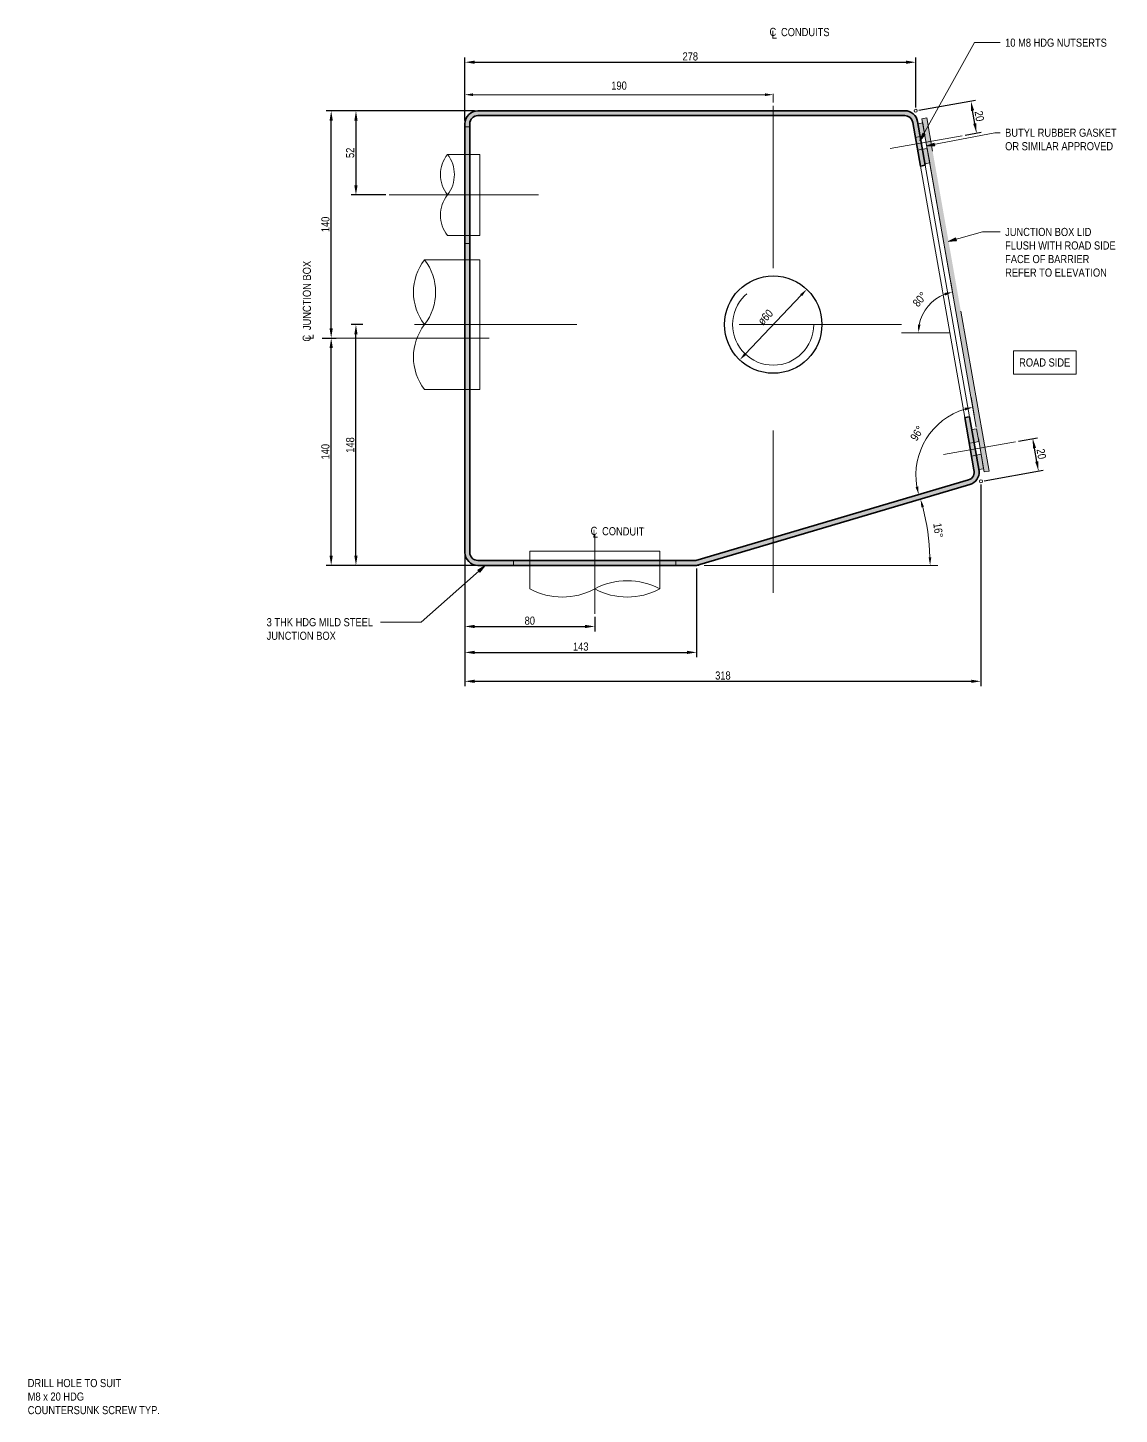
# Model space of a CAD drawing. Header units: metres. Extents: x 0.23 to 3.15, y 1.21 to 2.67.
# Drawn here: x 1.725 to 2.398, y 1.511 to 2.365 of the extents above; entities that cross this region are included whole.
import ezdxf

# ---------------------------------------------------------------- set-up
doc = ezdxf.new("R2010")
doc.units = ezdxf.units.M
doc.linetypes.add('JacobsCenter', pattern=[0.015, 0.009, -0.0015, 0.003, -0.0015])
doc.linetypes.add('JacobsDash', pattern=[0.0045, 0.003, -0.0015])
doc.layers.get('Defpoints').update_dxf_attribs({"color": 41})
for name, color, linetype, lineweight in [('A-ANNO-DIMS', 7, 'Continuous', 9), ('A-ANNO-NOTE', 7, 'Continuous', 9), ('A-DETL', 7, 'Continuous', 13), ('A-DETL-GENF', 7, 'Continuous', 9), ('G-ANNO-TEXT', 7, 'Continuous', 9)]:
    doc.layers.add(name, color=color, linetype=linetype, lineweight=lineweight)
doc.styles.add('Arial Narrow_1', font='ARIALN.TTF', dxfattribs={"height": 0.005})
doc.styles.add('Arial Narrow_2', font='ARIALN.TTF', dxfattribs={"height": 0.0025})
doc.dimstyles.new('____ddd____', dxfattribs={"dimscale": 0.3048, "dimtxt": 0.005117, "dimasz": 0.019685, "dimexe": 0.009843, "dimexo": 0.006562, "dimgap": 0.003281, "dimtad": 1, "dimdec": 0, "dimlfac": 1000, "dimzin": 0, "dimdsep": 46, "dimtxsty": 'Arial Narrow_1', "dimsah": 1, "dimcen": 0.09, "dimaunit": 1, "dimadec": 4, "dimazin": 0, "dimtfac": 1, "dimtdec": 4, "dimtix": 1, "dimtmove": 0, "dimatfit": 3, "dimfxl": 1, "dimtvp": 1, "dimtolj": 1, "dimtzin": 0, "dimarcsym": 2})
doc.dimstyles.new('Dimension_Angle_T___º__', dxfattribs={"dimscale": 0.3048, "dimtxt": 0.005117, "dimasz": 0.016404, "dimexe": 0.015748, "dimexo": 0.010499, "dimgap": 0.013123, "dimtad": 1, "dimdec": 3, "dimlfac": 1000, "dimrnd": 0.001, "dimzin": 0, "dimdsep": 46, "dimtxsty": 'Arial Narrow_1', "dimsah": 1, "dimcen": 0.09, "dimadec": 0, "dimazin": 0, "dimtfac": 1, "dimtdec": 4, "dimtix": 1, "dimtmove": 0, "dimatfit": 3, "dimfxl": 1, "dimtvp": 1, "dimtolj": 1, "dimtzin": 0, "dimlwd": 18, "dimlwe": 18, "dimarcsym": 2})
doc.dimstyles.new('Dimension_Angle_T___º___1', dxfattribs={"dimscale": 0.3048, "dimtxt": 0.005117, "dimasz": 0.016404, "dimexe": 0.015748, "dimexo": 0.010499, "dimgap": 0.013123, "dimtad": 1, "dimdec": 3, "dimlfac": 1000, "dimrnd": 0.001, "dimzin": 0, "dimdsep": 46, "dimtxsty": 'Arial Narrow_1', "dimsah": 1, "dimcen": 0.09, "dimadec": 0, "dimazin": 0, "dimtfac": 1, "dimtdec": 4, "dimtix": 1, "dimtmove": 0, "dimatfit": 3, "dimfxl": 1, "dimtvp": 1, "dimtolj": 1, "dimtzin": 0, "dimlwd": 18, "dimlwe": 18, "dimarcsym": 2})
doc.dimstyles.new('Dimension_Angle_T___º___2', dxfattribs={"dimscale": 0.3048, "dimtxt": 0.005117, "dimasz": 0.016404, "dimexe": 0.015748, "dimexo": 0.010499, "dimgap": 0.013123, "dimtad": 1, "dimdec": 3, "dimlfac": 1000, "dimrnd": 0.001, "dimzin": 0, "dimdsep": 46, "dimtxsty": 'Arial Narrow_1', "dimsah": 1, "dimcen": 0.09, "dimadec": 0, "dimazin": 0, "dimtfac": 1, "dimtdec": 4, "dimtix": 1, "dimtmove": 0, "dimatfit": 3, "dimfxl": 1, "dimtvp": 1, "dimtolj": 1, "dimtzin": 0, "dimlwd": 18, "dimlwe": 18, "dimarcsym": 2})
doc.dimstyles.new('Dimension_Diameter_T__mm_', dxfattribs={"dimscale": 0.3048, "dimtxt": 0.005117, "dimasz": 0.016404, "dimexe": 0.015748, "dimexo": 0, "dimgap": 0.013123, "dimtad": 1, "dimjust": 3, "dimdec": 0, "dimlfac": 1000, "dimzin": 0, "dimdsep": 46, "dimtxsty": 'Arial Narrow_1', "dimsah": 1, "dimcen": 0.09, "dimaunit": 1, "dimadec": 4, "dimazin": 0, "dimtfac": 1, "dimtdec": 4, "dimtix": 1, "dimtmove": 0, "dimatfit": 2, "dimfxl": 1, "dimtvp": 1, "dimtolj": 1, "dimtzin": 0, "dimlwd": 18, "dimlwe": 18, "dimarcsym": 2})
doc.dimstyles.new('Dimension_Standard_O__mm_', dxfattribs={"dimscale": 0.3048, "dimtxt": 0.005117, "dimasz": 0.016404, "dimexe": 0.015748, "dimexo": 0.009843, "dimgap": 0.009843, "dimtad": 1, "dimdec": 0, "dimlfac": 1000, "dimzin": 0, "dimdsep": 46, "dimtxsty": 'Arial Narrow_1', "dimsah": 1, "dimcen": 0.09, "dimaunit": 1, "dimadec": 4, "dimazin": 0, "dimtfac": 1, "dimtdec": 4, "dimtix": 1, "dimtmove": 0, "dimatfit": 3, "dimfxl": 1, "dimtvp": 1, "dimtfill": 1, "dimtolj": 1, "dimtzin": 0, "dimlwd": 18, "dimlwe": 18, "dimarcsym": 2})

# ---------------------------------------------------------------- blocks, each defined once
blk = doc.blocks.new('DIMBLOCK17-DRG-2873258 - SECTION 1')
at = {"layer": 'A-ANNO-DIMS', "color": 0, "lineweight": -2, "transparency": 16777216}
for p, q in [((1.90637, 2.17368), (1.915, 2.17368)), ((1.912, 2.0397), (1.912, 2.16768)), ((1.99679, 2.0337), (1.909, 2.0337))]:
    blk.add_line(p, q, dxfattribs=at)
at = {"layer": 'A-ANNO-DIMS', "color": 0, "transparency": 16777216}
for points in [[(1.911, 2.16768), (1.913, 2.16768), (1.912, 2.17368)], [(1.911, 2.0397), (1.913, 2.0397), (1.912, 2.0337)]]:
    blk.add_solid(points, dxfattribs=at)
at = {"layer": 'Defpoints', "color": 0, "transparency": 16777216}
for p in [(1.90437, 2.17368), (1.912, 2.17368), (1.99879, 2.0337)]:
    blk.add_point(p, dxfattribs=at)
at = {"layer": 'A-ANNO-DIMS', "color": 0, "transparency": 16777216, "insert": (1.90845, 2.10369), "char_height": 0.005, "width": 0.0114039, "attachment_point": 5, "rotation": 90, "style": 'Arial Narrow_1'}
blk.add_mtext('\\A1;140', dxfattribs=at)
blk = doc.blocks.new('DIMBLOCK18-DRG-2873258 - SECTION 1')
at = {"layer": 'A-ANNO-DIMS', "color": 0, "lineweight": -2, "transparency": 16777216}
for p, q in [((2.00037, 2.31368), (1.909, 2.31368)), ((1.912, 2.17968), (1.912, 2.30768)), ((1.90637, 2.17368), (1.915, 2.17368))]:
    blk.add_line(p, q, dxfattribs=at)
at = {"layer": 'A-ANNO-DIMS', "color": 0, "transparency": 16777216}
for points in [[(1.911, 2.30768), (1.913, 2.30768), (1.912, 2.31368)], [(1.911, 2.17968), (1.913, 2.17968), (1.912, 2.17368)]]:
    blk.add_solid(points, dxfattribs=at)
at = {"layer": 'Defpoints', "color": 0, "transparency": 16777216}
for p in [(1.912, 2.31368), (2.00237, 2.31368), (1.90437, 2.17368)]:
    blk.add_point(p, dxfattribs=at)
at = {"layer": 'A-ANNO-DIMS', "color": 0, "transparency": 16777216, "insert": (1.90845, 2.24368), "char_height": 0.005, "width": 0.0114039, "attachment_point": 5, "rotation": 90, "style": 'Arial Narrow_1'}
blk.add_mtext('\\A1;140', dxfattribs=at)
blk = doc.blocks.new('DIMBLOCK19-DRG-2873258 - SECTION 1')
at = {"layer": 'A-ANNO-DIMS', "color": 0, "lineweight": -2, "transparency": 16777216}
for p, q in [((1.99438, 2.03969), (1.99438, 1.97709)), ((2.13718, 2.0317), (2.13718, 1.97709)), ((2.00038, 1.98009), (2.13118, 1.98009))]:
    blk.add_line(p, q, dxfattribs=at)
at = {"layer": 'A-ANNO-DIMS', "color": 0, "transparency": 16777216}
for points in [[(2.00038, 1.98109), (2.00038, 1.97909), (1.99438, 1.98009)], [(2.13118, 1.98109), (2.13118, 1.97909), (2.13718, 1.98009)]]:
    blk.add_solid(points, dxfattribs=at)
at = {"layer": 'Defpoints', "color": 0, "transparency": 16777216}
for p in [(1.99438, 2.04169), (2.13718, 2.0337), (2.13718, 1.98009)]:
    blk.add_point(p, dxfattribs=at)
at = {"layer": 'A-ANNO-DIMS', "color": 0, "transparency": 16777216, "insert": (2.06578, 1.98365), "char_height": 0.005, "width": 0.0114039, "attachment_point": 5, "style": 'Arial Narrow_1'}
blk.add_mtext('\\A1;143', dxfattribs=at)
blk = doc.blocks.new('CS_Annot_Centreline Symbol4 - CS_Annot_Centreline Symbol-6057300-DRG-2873258 - SECTION 1')
at = {"layer": 'A-ANNO-NOTE', "char_height": 0.0025, "attachment_point": 1, "style": 'Arial Narrow_2'}
for s, insert, width in [('C  ', (-0.00109, 0.00476), 0.0044093), ('L', (-0.00041, 0.00392), 0.0019241)]:
    blk.add_mtext(s, dxfattribs=dict(at, insert=insert, width=width))
blk = doc.blocks.new('DIMBLOCK20-DRG-2873258 - SECTION 1')
at = {"layer": 'A-ANNO-DIMS', "color": 0, "lineweight": -2, "transparency": 16777216}
for p, q in [((1.93143, 2.18198), (1.92427, 2.18198)), ((1.92727, 2.0397), (1.92727, 2.17598)), ((2.00037, 2.0337), (1.92427, 2.0337))]:
    blk.add_line(p, q, dxfattribs=at)
at = {"layer": 'A-ANNO-DIMS', "color": 0, "transparency": 16777216}
for points in [[(1.92627, 2.17598), (1.92827, 2.17598), (1.92727, 2.18198)], [(1.92627, 2.0397), (1.92827, 2.0397), (1.92727, 2.0337)]]:
    blk.add_solid(points, dxfattribs=at)
at = {"layer": 'Defpoints', "color": 0, "transparency": 16777216}
for p in [(1.92727, 2.18198), (1.93343, 2.18198), (2.00237, 2.0337)]:
    blk.add_point(p, dxfattribs=at)
at = {"layer": 'A-ANNO-DIMS', "color": 0, "transparency": 16777216, "insert": (1.92372, 2.10784), "char_height": 0.005, "width": 0.0114039, "attachment_point": 5, "rotation": 90, "style": 'Arial Narrow_1'}
blk.add_mtext('\\A1;148', dxfattribs=at)
blk = doc.blocks.new('DIMBLOCK21-DRG-2873258 - SECTION 1')
at = {"layer": 'A-ANNO-DIMS', "color": 0, "lineweight": -2, "transparency": 16777216}
for p, q in [((2.00037, 2.31368), (1.92427, 2.31368)), ((1.92727, 2.30768), (1.92727, 2.26785)), ((1.94566, 2.26185), (1.92427, 2.26185))]:
    blk.add_line(p, q, dxfattribs=at)
at = {"layer": 'A-ANNO-DIMS', "color": 0, "transparency": 16777216}
for points in [[(1.92627, 2.30768), (1.92827, 2.30768), (1.92727, 2.31368)], [(1.92627, 2.26785), (1.92827, 2.26785), (1.92727, 2.26185)]]:
    blk.add_solid(points, dxfattribs=at)
at = {"layer": 'Defpoints', "color": 0, "transparency": 16777216}
for p in [(2.00237, 2.31368), (1.92727, 2.26185), (1.94766, 2.26185)]:
    blk.add_point(p, dxfattribs=at)
at = {"layer": 'A-ANNO-DIMS', "color": 0, "transparency": 16777216, "insert": (1.92372, 2.28776), "char_height": 0.005, "width": 0.0076026, "attachment_point": 5, "rotation": 90, "style": 'Arial Narrow_1'}
blk.add_mtext('\\A1;52', dxfattribs=at)
blk = doc.blocks.new('DIMBLOCK22-DRG-2873258 - SECTION 1')
at = {"layer": 'A-ANNO-DIMS', "color": 0, "lineweight": 18, "transparency": 16777216}
for p, q in [((2.28128, 2.07628), (2.27054, 2.07311)), ((2.14172, 2.0337), (2.28584, 2.0337))]:
    blk.add_line(p, q, dxfattribs=at)
blk.add_arc((2.13718, 2.0337), 0.14386, 1.99148, 14.46988, dxfattribs=at)
at = {"layer": 'A-ANNO-DIMS', "color": 0, "transparency": 16777216}
for points in [[(2.27567, 2.06943), (2.27728, 2.06987), (2.27514, 2.07447)], [(2.28178, 2.03872), (2.28012, 2.03869), (2.28104, 2.0337)]]:
    blk.add_solid(points, dxfattribs=at)
at = {"layer": 'Defpoints', "color": 0, "transparency": 16777216}
for p in [(2.28435, 2.07719), (2.28038, 2.04746), (2.13718, 2.0337), (2.13852, 2.0337)]:
    blk.add_point(p, dxfattribs=at)
at = {"layer": 'A-ANNO-DIMS', "color": 0, "lineweight": 18, "transparency": 16777216, "insert": (2.28604, 2.05524), "char_height": 0.005, "width": 0.0109166, "attachment_point": 5, "rotation": 278.23068, "style": 'Arial Narrow_1'}
blk.add_mtext('\\A1;16°', dxfattribs=at)
blk = doc.blocks.new('DIMBLOCK23-DRG-2873258 - SECTION 1')
at = {"layer": 'A-ANNO-DIMS', "color": 0, "lineweight": 18, "transparency": 16777216}
for p, q in [((2.30624, 2.13739), (2.30819, 2.12636)), ((2.26787, 2.07543), (2.27861, 2.0786))]:
    blk.add_line(p, q, dxfattribs=at)
blk.add_arc((2.31473, 2.08927), 0.04246, 106.75143, 189.70408, dxfattribs=at)
at = {"layer": 'A-ANNO-DIMS', "color": 0, "transparency": 16777216}
for points in [[(2.3023, 2.13074), (2.30268, 2.12912), (2.30736, 2.13108)], [(2.27369, 2.0823), (2.27207, 2.08193), (2.27401, 2.07724)]]:
    blk.add_solid(points, dxfattribs=at)
at = {"layer": 'Defpoints', "color": 0, "transparency": 16777216}
for p in [(2.30569, 2.14054), (2.28624, 2.12075), (2.31473, 2.08927), (2.2648, 2.07452)]:
    blk.add_point(p, dxfattribs=at)
at = {"layer": 'A-ANNO-DIMS', "color": 0, "lineweight": 18, "transparency": 16777216, "insert": (2.27306, 2.11508), "char_height": 0.005, "width": 0.0109166, "attachment_point": 5, "rotation": 58.22775, "style": 'Arial Narrow_1'}
blk.add_mtext('\\A1;96°', dxfattribs=at)
blk = doc.blocks.new('DIMBLOCK24-DRG-2873258 - SECTION 1')
at = {"layer": 'A-ANNO-DIMS', "color": 0, "lineweight": 18, "transparency": 16777216}
for p, q in [((2.29373, 2.20834), (2.29568, 2.19731)), ((2.26742, 2.17698), (2.27862, 2.17698))]:
    blk.add_line(p, q, dxfattribs=at)
blk.add_arc((2.29926, 2.17698), 0.02544, 111.27774, 168.72226, dxfattribs=at)
at = {"layer": 'A-ANNO-DIMS', "color": 0, "transparency": 16777216}
for points in [[(2.2898, 2.20149), (2.29025, 2.19989), (2.29484, 2.20204)], [(2.27514, 2.18188), (2.27348, 2.18204), (2.27382, 2.17698)]]:
    blk.add_solid(points, dxfattribs=at)
at = {"layer": 'Defpoints', "color": 0, "transparency": 16777216}
for p in [(2.29318, 2.21149), (2.28407, 2.19739), (2.26422, 2.17698), (2.29926, 2.17698)]:
    blk.add_point(p, dxfattribs=at)
at = {"layer": 'A-ANNO-DIMS', "color": 0, "lineweight": 18, "transparency": 16777216, "insert": (2.27475, 2.19755), "char_height": 0.005, "width": 0.0109166, "attachment_point": 5, "rotation": 50, "style": 'Arial Narrow_1'}
blk.add_mtext('\\A1;80°', dxfattribs=at)
blk = doc.blocks.new('DIMBLOCK25-DRG-2873258 - SECTION 1')
at = {"layer": 'A-ANNO-DIMS', "color": 0, "lineweight": -2, "transparency": 16777216}
for p, q in [((1.99438, 2.03969), (1.99438, 1.99306)), ((2.07441, 2.0019), (2.07441, 1.99306)), ((2.00038, 1.99606), (2.06841, 1.99606))]:
    blk.add_line(p, q, dxfattribs=at)
at = {"layer": 'A-ANNO-DIMS', "color": 0, "transparency": 16777216}
for points in [[(2.00038, 1.99706), (2.00038, 1.99506), (1.99438, 1.99606)], [(2.06841, 1.99706), (2.06841, 1.99506), (2.07441, 1.99606)]]:
    blk.add_solid(points, dxfattribs=at)
at = {"layer": 'Defpoints', "color": 0, "transparency": 16777216}
for p in [(1.99438, 2.04169), (2.07441, 2.0039), (2.07441, 1.99606)]:
    blk.add_point(p, dxfattribs=at)
at = {"layer": 'A-ANNO-DIMS', "color": 0, "transparency": 16777216, "insert": (2.03439, 1.99961), "char_height": 0.005, "width": 0.0076026, "attachment_point": 5, "style": 'Arial Narrow_1'}
blk.add_mtext('\\A1;80', dxfattribs=at)
blk = doc.blocks.new('DIMBLOCK26-DRG-2873258 - SECTION 1')
at = {"layer": 'A-ANNO-DIMS', "color": 0, "lineweight": -2, "transparency": 16777216}
for p, q in [((2.31237, 2.08349), (2.31237, 1.95929)), ((1.99438, 2.03969), (1.99438, 1.95929)), ((2.00038, 1.96229), (2.30637, 1.96229))]:
    blk.add_line(p, q, dxfattribs=at)
at = {"layer": 'A-ANNO-DIMS', "color": 0, "transparency": 16777216}
for points in [[(2.00038, 1.96329), (2.00038, 1.96129), (1.99438, 1.96229)], [(2.30637, 1.96329), (2.30637, 1.96129), (2.31237, 1.96229)]]:
    blk.add_solid(points, dxfattribs=at)
at = {"layer": 'Defpoints', "color": 0, "transparency": 16777216}
for p in [(2.31237, 2.08549), (1.99438, 2.04169), (2.31237, 1.96229)]:
    blk.add_point(p, dxfattribs=at)
at = {"layer": 'A-ANNO-DIMS', "color": 0, "transparency": 16777216, "insert": (2.15337, 1.96584), "char_height": 0.005, "width": 0.0114039, "attachment_point": 5, "style": 'Arial Narrow_1'}
blk.add_mtext('\\A1;318', dxfattribs=at)
blk = doc.blocks.new('DIMBLOCK27-DRG-2873258 - SECTION 1')
at = {"layer": 'A-ANNO-DIMS', "color": 0, "lineweight": -2, "transparency": 16777216}
for p, q in [((2.33555, 2.11023), (2.34726, 2.11229)), ((2.3468, 2.09765), (2.34535, 2.10586)), ((2.31434, 2.08584), (2.35079, 2.09226))]:
    blk.add_line(p, q, dxfattribs=at)
at = {"layer": 'A-ANNO-DIMS', "color": 0, "transparency": 16777216}
for points in [[(2.34633, 2.10604), (2.34436, 2.10569), (2.34431, 2.11177)], [(2.34778, 2.09783), (2.34581, 2.09748), (2.34784, 2.09174)]]:
    blk.add_solid(points, dxfattribs=at)
at = {"layer": 'Defpoints', "color": 0, "transparency": 16777216}
for p in [(2.33358, 2.10988), (2.34431, 2.11177), (2.31237, 2.08549)]:
    blk.add_point(p, dxfattribs=at)
at = {"layer": 'A-ANNO-DIMS', "color": 0, "transparency": 16777216, "insert": (2.34957, 2.10237), "char_height": 0.005, "width": 0.0076026, "attachment_point": 5, "rotation": 280, "style": 'Arial Narrow_1'}
blk.add_mtext('\\A1;20', dxfattribs=at)
blk = doc.blocks.new('DIMBLOCK28-DRG-2873258 - SECTION 1')
at = {"layer": 'A-ANNO-DIMS', "color": 0, "lineweight": -2, "transparency": 16777216}
for p, q in [((1.99438, 2.30768), (1.99438, 2.34659)), ((2.00038, 2.34359), (2.26616, 2.34359)), ((2.27216, 2.31568), (2.27216, 2.34659))]:
    blk.add_line(p, q, dxfattribs=at)
at = {"layer": 'A-ANNO-DIMS', "color": 0, "transparency": 16777216}
for points in [[(2.00038, 2.34459), (2.00038, 2.34259), (1.99438, 2.34359)], [(2.26616, 2.34459), (2.26616, 2.34259), (2.27216, 2.34359)]]:
    blk.add_solid(points, dxfattribs=at)
at = {"layer": 'Defpoints', "color": 0, "transparency": 16777216}
for p in [(2.27216, 2.34359), (2.27216, 2.31368), (1.99438, 2.30568)]:
    blk.add_point(p, dxfattribs=at)
at = {"layer": 'A-ANNO-DIMS', "color": 0, "transparency": 16777216, "insert": (2.13327, 2.34715), "char_height": 0.005, "width": 0.0114039, "attachment_point": 5, "style": 'Arial Narrow_1'}
blk.add_mtext('\\A1;278', dxfattribs=at)
blk = doc.blocks.new('DIMBLOCK29-DRG-2873258 - SECTION 1')
at = {"layer": 'A-ANNO-DIMS', "color": 0, "lineweight": -2, "transparency": 16777216}
for p, q in [((2.27413, 2.31403), (2.30911, 2.3202)), ((2.3086, 2.30581), (2.3072, 2.31377)), ((2.30268, 2.29867), (2.3126, 2.30042))]:
    blk.add_line(p, q, dxfattribs=at)
at = {"layer": 'A-ANNO-DIMS', "color": 0, "transparency": 16777216}
for points in [[(2.30818, 2.31394), (2.30621, 2.31359), (2.30616, 2.31967)], [(2.30959, 2.30598), (2.30762, 2.30563), (2.30964, 2.2999)]]:
    blk.add_solid(points, dxfattribs=at)
at = {"layer": 'Defpoints', "color": 0, "transparency": 16777216}
for p in [(2.30616, 2.31967), (2.27216, 2.31368), (2.30071, 2.29832)]:
    blk.add_point(p, dxfattribs=at)
at = {"layer": 'A-ANNO-DIMS', "color": 0, "transparency": 16777216, "insert": (2.3114, 2.3104), "char_height": 0.005, "width": 0.0076026, "attachment_point": 5, "rotation": 280, "style": 'Arial Narrow_1'}
blk.add_mtext('\\A1;20', dxfattribs=at)
blk = doc.blocks.new('DIMBLOCK30-DRG-2873258 - SECTION 1')
at = {"layer": 'A-ANNO-DIMS', "color": 0, "lineweight": 18, "transparency": 16777216}
blk.add_line((2.16715, 2.16386), (2.2016, 2.2001), dxfattribs=at)
at = {"layer": 'A-ANNO-DIMS', "color": 0, "transparency": 16777216}
for points in [[(2.201, 2.20068), (2.2022, 2.19953), (2.20504, 2.20373)], [(2.16655, 2.16444), (2.16776, 2.16329), (2.16371, 2.16024)]]:
    blk.add_solid(points, dxfattribs=at)
at = {"layer": 'Defpoints', "color": 0, "transparency": 16777216}
for p in [(2.20504, 2.20373), (2.16371, 2.16024)]:
    blk.add_point(p, dxfattribs=at)
at = {"layer": 'A-ANNO-DIMS', "color": 0, "lineweight": 18, "transparency": 16777216, "insert": (2.17956, 2.18656), "char_height": 0.005, "width": 0.0137432, "attachment_point": 5, "rotation": 46.4557, "style": 'Arial Narrow_1'}
blk.add_mtext('\\A1;ø60', dxfattribs=at)
blk = doc.blocks.new('DIMBLOCK31-DRG-2873258 - SECTION 1')
at = {"layer": 'A-ANNO-DIMS', "color": 0, "lineweight": 18, "transparency": 16777216}
for p, q in [((1.99438, 2.30868), (1.99438, 2.32839)), ((1.99938, 2.32359), (2.17938, 2.32359)), ((2.18438, 2.32413), (2.18438, 2.31879))]:
    blk.add_line(p, q, dxfattribs=at)
at = {"layer": 'A-ANNO-DIMS', "color": 0, "transparency": 16777216}
for points in [[(1.99938, 2.32443), (1.99938, 2.32276), (1.99438, 2.32359)], [(2.17938, 2.32443), (2.17938, 2.32276), (2.18438, 2.32359)]]:
    blk.add_solid(points, dxfattribs=at)
at = {"layer": 'Defpoints', "color": 0, "transparency": 16777216}
for p in [(2.18438, 2.32713), (2.18438, 2.32359), (1.99438, 2.30568)]:
    blk.add_point(p, dxfattribs=at)
at = {"layer": 'A-ANNO-DIMS', "color": 0, "lineweight": 18, "transparency": 16777216, "insert": (2.08938, 2.32915), "char_height": 0.005, "width": 0.0114039, "attachment_point": 5, "style": 'Arial Narrow_1', "bg_fill": 3, "box_fill_scale": 1.1, "bg_fill_color": 256, "bg_fill_true_color": 13158600, "bg_fill_transparency": 0}
blk.add_mtext('\\A1;190', dxfattribs=at)

msp = doc.modelspace()

# ---------------------------------------------------------------- hatches: boundary and pattern name
at = {"layer": 'A-DETL-GENF', "true_color": 0xffffff}
h = msp.add_hatch(color=7, dxfattribs=at)
h.paths.add_polyline_path([(2.1371766, 2.0337022), (2.3055377, 2.0834496), (2.3072045, 2.0841556), (2.3086699, 2.0852183), (2.3098589, 2.0865832), (2.3107105, 2.0881805), (2.3111833, 2.0899825), (2.3112471, 2.0917374), (2.3053395, 2.125241), (2.302385, 2.1247201), (2.3082694, 2.0912628), (2.3081276, 2.0899284), (2.3076924, 2.0887595), (2.306936, 2.0876961), (2.3059303, 2.0868646), (2.3047436, 2.0863216), (2.136751, 2.0367018), (2.0023656, 2.0367018), (2.0010743, 2.0368718), (1.9998709, 2.0373703), (1.9988375, 2.0381632), (1.9980446, 2.0391966), (1.9975461, 2.0404), (1.9973761, 2.0416916), (1.9973761, 2.3056822), (1.9975464, 2.3069756), (1.9980456, 2.3081809), (1.9988398, 2.3092159), (1.9998748, 2.31001), (2.0010801, 2.3105093), (2.0023735, 2.3106796), (2.2654461, 2.3106796), (2.2654461, 2.3136795), (2.0023735, 2.3136795), (2.0003037, 2.313407), (1.9983749, 2.3126081), (1.9967162, 2.3113341), (1.9954466, 2.3096783), (1.9946487, 2.3077521), (1.9943762, 2.3056822), (1.9943762, 2.0416914), (1.9946484, 2.0396238), (1.9954466, 2.0376969), (1.9967162, 2.0360422), (1.9983709, 2.0347726), (2.0002978, 2.0339745), (2.0023657, 2.0337022), (2.136751, 2.0337022)])
h.paths.add_polyline_path([(2.2751242, 2.2795867), (2.2780786, 2.2801077), (2.2733239, 2.3070694), (2.2727912, 2.3088487), (2.2718625, 2.3104571), (2.270588, 2.3118081), (2.2690362, 2.3128287), (2.2672909, 2.3134639), (2.2654461, 2.3136795), (2.2654461, 2.3106796), (2.2665991, 2.3105448), (2.2676898, 2.3101478), (2.2686596, 2.30951), (2.2694562, 2.3086657), (2.2700366, 2.3076604), (2.2703695, 2.3065484), (2.2735648, 2.2884292)])
at = {"layer": 'A-DETL-GENF', "true_color": 0x8080ff}
h = msp.add_hatch(color=171, dxfattribs=at)
h.paths.add_polyline_path([(2.277906, 2.2810863), (2.2808155, 2.2815993), (2.2792527, 2.2904625), (2.2763432, 2.2899495), (2.2778635, 2.2813272)])
h.paths.add_polyline_path([(2.274954, 2.297828), (2.2778635, 2.298341), (2.2764743, 2.3062195), (2.2735648, 2.3057065), (2.2748635, 2.298341)])
at = {"layer": 'A-DETL-GENF', "true_color": 0xffffff}
msp.add_hatch(color=7, dxfattribs=at).paths.add_polyline_path([(2.314377, 2.0912628), (2.3173314, 2.0917837), (2.2789814, 2.3092778), (2.2760269, 2.3087569), (2.3142933, 2.0917374)])
at = {"layer": 'A-DETL-GENF', "true_color": 0x8080ff}
h = msp.add_hatch(color=171, dxfattribs=at)
h.paths.add_polyline_path([(2.3110753, 2.0927115), (2.3139848, 2.0932245), (2.312422, 2.1020877), (2.3095125, 2.1015747), (2.3110328, 2.0929524)])
h.paths.add_polyline_path([(2.3081233, 2.1094532), (2.3110328, 2.1099662), (2.3096436, 2.1178447), (2.3067341, 2.1173317), (2.3080542, 2.1098447)])
at = {"layer": 'G-ANNO-TEXT'}
for points in [[(2.2747965, 2.2951827), (2.2779966, 2.2991244), (2.2764555, 2.2999812)], [(2.2788008, 2.2919994), (2.2838771, 2.2920882), (2.2835406, 2.2938191)], [(2.2922015, 2.2331381), (2.2972543, 2.2336347), (2.2967797, 2.2353329)], [(2.0067178, 2.033494), (2.0023892, 2.0308406), (2.0035578, 2.0295202)]]:
    msp.add_hatch(color=256, dxfattribs=at).paths.add_polyline_path(points)

# ---------------------------------------------------------------- linework, layer by layer
at = {"layer": 'A-DETL', "linetype": 'JacobsCenter'}
for p, q in [((2.1843762, 2.0167974), (2.1843762, 2.3592555)), ((2.2563976, 2.2905078), (2.300714, 2.298322)), ((2.039769, 2.2618502), (1.9476647, 2.2618502)), ((2.2634257, 2.1819826), (1.9334257, 2.1819826)), ((2.0093709, 2.1736809), (1.9043709, 2.1736809)), ((2.289261, 2.1020655), (2.3335773, 2.1098797)), ((2.0744059, 2.0039018), (2.0744059, 2.0522988)), ((2.1372666, 2.0337022), (2.1385189, 2.0337022))]:
    msp.add_line(p, q, dxfattribs=at)
at = {"layer": 'A-DETL', "lineweight": 35}
for p, q in [((2.2654461, 2.3136795), (2.0023735, 2.3136795)), ((2.0023735, 2.3106796), (2.2654461, 2.3106796)), ((2.2703695, 2.3065484), (2.2751242, 2.2795867)), ((2.2780786, 2.2801077), (2.2733239, 2.3070694)), ((1.9943762, 2.3056822), (1.9943762, 2.0416916)), ((1.9973761, 2.0416914), (1.9973761, 2.3056822)), ((2.2751242, 2.2795867), (2.2780786, 2.2801077)), ((2.3053395, 2.125241), (2.302385, 2.1247201)), ((2.302385, 2.1247201), (2.3080542, 2.0925684)), ((2.3112471, 2.0917374), (2.3053395, 2.125241)), ((2.3047436, 2.0863216), (2.136751, 2.0367018)), ((2.1371766, 2.0337022), (2.3055377, 2.0834496)), ((2.0023656, 2.0337022), (2.1371766, 2.0337022)), ((2.136751, 2.0367018), (2.0023657, 2.0367018))]:
    msp.add_line(p, q, dxfattribs=at)
at = {"layer": 'A-DETL', "lineweight": 9}
for p, q in [((2.2764743, 2.3062195), (2.2735648, 2.3057065)), ((2.2778635, 2.298341), (2.2764743, 2.3062195)), ((2.2735648, 2.3057065), (2.274954, 2.297828)), ((2.274954, 2.297828), (2.2778635, 2.298341)), ((2.2792527, 2.2904625), (2.2763432, 2.2899495)), ((2.2763432, 2.2899495), (2.277906, 2.2810863)), ((2.2808155, 2.2815993), (2.2792527, 2.2904625)), ((2.277906, 2.2810863), (2.2808155, 2.2815993)), ((2.2808666, 2.28131), (2.3095185, 2.1188167)), ((2.2751241, 2.2795868), (2.302385, 2.1247201)), ((2.2780786, 2.2801077), (2.3053395, 2.125241)), ((2.3096436, 2.1178447), (2.3067341, 2.1173317)), ((2.3067341, 2.1173317), (2.3081233, 2.1094532)), ((2.3081233, 2.1094532), (2.3110328, 2.1099662)), ((2.3110328, 2.1099662), (2.3096436, 2.1178447)), ((2.312422, 2.1020877), (2.3095125, 2.1015747)), ((2.3095125, 2.1015747), (2.3110753, 2.0927115)), ((2.3139848, 2.0932245), (2.312422, 2.1020877)), ((2.3110753, 2.0927115), (2.3139848, 2.0932245))]:
    msp.add_line(p, q, dxfattribs=at)
at = {"layer": 'A-DETL', "linetype": 'JacobsDash', "lineweight": 9}
for p, q in [((2.2789814, 2.3092778), (2.2760269, 2.3087569)), ((2.2760269, 2.3087569), (2.314377, 2.0912628)), ((2.3173314, 2.0917837), (2.2789814, 2.3092778)), ((2.314377, 2.0912628), (2.3173314, 2.0917837))]:
    msp.add_line(p, q, dxfattribs=at)
at = {"layer": 'A-DETL', "linetype": 'JacobsDash'}
for p, q in [((1.9973762, 2.3037974), (1.9943762, 2.3037974)), ((1.9973762, 2.2318502), (1.9943762, 2.2318502)), ((2.0244059, 2.0367018), (2.0244059, 2.0336555)), ((2.1244059, 2.0367018), (2.1244059, 2.0336555))]:
    msp.add_line(p, q, dxfattribs=at)
at = {"layer": 'A-DETL'}
for p, q in [((2.2718932, 2.2973018), (2.2748772, 2.297828)), ((2.2732824, 2.2894233), (2.2762368, 2.2899443)), ((2.3051689, 2.1089322), (2.3081233, 2.1094532)), ((2.306558, 2.1010538), (2.3095125, 2.1015747))]:
    msp.add_line(p, q, dxfattribs=at)
at = {"layer": 'A-DETL', "color": 143, "linetype": 'JacobsDash', "true_color": 0x78aac8}
for p, q in [((2.0036398, 2.2868502), (1.9836398, 2.2868502)), ((2.0036398, 2.2868502), (2.0036398, 2.2368502)), ((2.0036398, 2.2368502), (1.9836398, 2.2368502)), ((2.0036398, 2.2219826), (1.969513, 2.2219826)), ((2.0036398, 2.1419826), (2.0036398, 2.2219826)), ((2.0036398, 2.1419826), (1.969513, 2.1419826)), ((2.0344059, 2.019204), (2.0344059, 2.0424269)), ((2.0344059, 2.0424269), (2.1144059, 2.0424269)), ((2.1144059, 2.019204), (2.1144059, 2.0424269))]:
    msp.add_line(p, q, dxfattribs=at)
at = {"layer": 'A-DETL', "lineweight": 18}
msp.add_line((2.2931854, 2.1769826), (2.2634257, 2.1769826), dxfattribs=at)
at = {"layer": 'A-DETL', "lineweight": 9}
for centre in [(2.2721589, 2.3136795), (2.3123682, 2.0854886)]:
    msp.add_circle(centre, 0.0009488, dxfattribs=at)
at = {"layer": 'A-DETL', "lineweight": 25}
msp.add_circle((2.1843762, 2.1819826), 0.03, dxfattribs=at)
at = {"layer": 'A-DETL', "color": 143, "linetype": 'JacobsDash', "true_color": 0x78aac8}
msp.add_circle((2.1843762, 2.1819826), 0.025, dxfattribs=at)
at = {"layer": 'A-DETL', "lineweight": 35}
for centre, radius, start, end in [((2.0023735, 2.3056822), 0.0079973, 90, 180), ((2.0023735, 2.3056822), 0.0049974, 90, 180), ((2.2654461, 2.3056802), 0.0079993, 10.0011363, 90), ((2.2654461, 2.3056802), 0.0049994, 10.0011363, 90), ((2.3032744, 2.0911009), 0.005, 287.08766, 17.0675493), ((2.3032708, 2.0911217), 0.008, 286.4613574, 4.4139413), ((2.0023656, 2.0416916), 0.0079893, 180, 270), ((2.0023657, 2.0416914), 0.0049895, 180, 270)]:
    msp.add_arc(centre, radius, start, end, dxfattribs=at)
at = {"layer": 'A-DETL', "color": 143, "linetype": 'JacobsDash', "true_color": 0x78aac8}
for centre, radius, start, end in [((1.9996639, 2.2743502), 0.0203229, 142.0430538, 217.9569462), ((1.9676157, 2.2743502), 0.0203229, 322.0430538, 37.9569462), ((1.9996639, 2.2493502), 0.0203229, 142.0430538, 217.9569462), ((1.9954386, 2.2019826), 0.0327435, 142.3520573, 217.6479427), ((1.9435874, 2.2019826), 0.0327435, 322.3520573, 37.6479427), ((1.9954386, 2.1619826), 0.0327435, 142.3520573, 217.6479427), ((2.0944059, 1.9821315), 0.0421233, 61.6538584, 118.3461416), ((2.0544059, 2.0562765), 0.0421233, 241.6538584, 298.3461416), ((2.0944059, 2.0562765), 0.0421233, 241.6538584, 298.3461416)]:
    msp.add_arc(centre, radius, start, end, dxfattribs=at)
at = {"layer": 'G-ANNO-TEXT'}
for p, q in [((2.2747965, 2.2951827), (2.3084063, 2.355638)), ((2.3084063, 2.355638), (2.3242769, 2.355638)), ((2.2764555, 2.2999812), (2.2747965, 2.2951827)), ((2.2747965, 2.2951827), (2.2779966, 2.2991244)), ((2.2779966, 2.2991244), (2.2764555, 2.2999812)), ((2.2788008, 2.2919994), (2.3209477, 2.3001938)), ((2.3209477, 2.3001938), (2.3242769, 2.3001938)), ((2.2835406, 2.2938191), (2.2788008, 2.2919994)), ((2.2788008, 2.2919994), (2.2838771, 2.2920882)), ((2.2838771, 2.2920882), (2.2835406, 2.2938191)), ((2.2922015, 2.2331381), (2.3133356, 2.2390441)), ((2.3133356, 2.2390441), (2.3242769, 2.2390441)), ((2.2967797, 2.2353329), (2.2922015, 2.2331381)), ((2.2922015, 2.2331381), (2.2972543, 2.2336347)), ((2.2972543, 2.2336347), (2.2967797, 2.2353329)), ((2.0067178, 2.033494), (1.9673791, 1.99868)), ((2.0067178, 2.033494), (2.0023892, 2.0308406)), ((2.0035578, 2.0295202), (2.0067178, 2.033494)), ((2.0023892, 2.0308406), (2.0035578, 2.0295202)), ((1.9580956, 1.99868), (1.9424392, 1.99868)), ((1.9673791, 1.99868), (1.9580956, 1.99868))]:
    msp.add_line(p, q, dxfattribs=at)
at = {"layer": 'G-ANNO-TEXT', "lineweight": 18, "flags": 128}
msp.add_lwpolyline([(2.3323662, 2.1659039), (2.371106, 2.1659039), (2.371106, 2.1515639), (2.3323662, 2.1515639)], close=True, dxfattribs=at)

# ---------------------------------------------------------------- block references
at = {"layer": 'A-ANNO-NOTE', "xscale": 2, "yscale": 2, "zscale": 2}
msp.add_blockref('CS_Annot_Centreline Symbol4 - CS_Annot_Centreline Symbol-6057300-DRG-2873258 - SECTION 1', (2.1842752, 2.3552357), dxfattribs=at)
for p, rotation in [((1.9039528, 2.1737028), 90.0000000000002), ((2.073939, 2.0479396), 359.3712876384)]:
    msp.add_blockref('CS_Annot_Centreline Symbol4 - CS_Annot_Centreline Symbol-6057300-DRG-2873258 - SECTION 1', p, dxfattribs=dict(at, rotation=rotation))

# ---------------------------------------------------------------- texts
at = {"layer": 'G-ANNO-TEXT', "insert": (1.7250179, 1.5325912), "char_height": 0.005, "attachment_point": 1, "style": 'Arial Narrow_1', "bg_fill": 3, "box_fill_scale": 1, "bg_fill_color": 256, "bg_fill_true_color": 13158600, "bg_fill_transparency": 0}
msp.add_mtext('DRILL HOLE TO SUIT ', dxfattribs=at)

# ---------------------------------------------------------------- dimensions: what is measured, and where the dimension line sits
at = {"layer": 'A-ANNO-DIMS'}
for base, p1, p2, override, picture, middle in [((2.2721589, 2.3435935), (1.9943762, 2.3056822), (2.2721589, 2.3136795), {"dimpost": '<>', "dimfxl": 0.277898}, 'DIMBLOCK28-DRG-2873258 - SECTION 1', (2.1332676, 2.3471464)), ((2.1371766, 1.9800923), (1.9943762, 2.0416916), (2.1371766, 2.0337022), {"dimpost": '<>', "dimfxl": 0.143024}, 'DIMBLOCK19-DRG-2873258 - SECTION 1', (2.0657764, 1.9836451)), ((2.0744059, 1.9960552), (1.9943762, 2.0416916), (2.0744059, 2.0039018), {"dimpost": '<>', "dimfxl": 0.088503}, 'DIMBLOCK25-DRG-2873258 - SECTION 1', (2.034391, 1.999608))]:
    dim = msp.add_linear_dim(base=base, p1=p1, p2=p2, dimstyle='____ddd____', override=override, dxfattribs=at)
    dim.commit()
    dim.dimension.update_dxf_attribs({"geometry": picture, "text_midpoint": middle})
for base, p1, p2, angle, override, picture, middle in [((2.3061566, 2.3196742), (2.300714, 2.298322), (2.2721589, 2.3136795), 280, {"dimpost": '<>', "dimfxl": 0.032423}, 'DIMBLOCK29-DRG-2873258 - SECTION 1', (2.3113991, 2.3104023)), ((1.9120045, 2.3136795), (1.9043709, 2.1736809), (2.0023735, 2.3136795), 90, {"dimpost": '<>', "dimfxl": 0.170892}, 'DIMBLOCK18-DRG-2873258 - SECTION 1', (1.9084517, 2.2436802)), ((1.9272739, 2.2618502), (2.0023735, 2.3136795), (1.9476647, 2.2618502), 90, {"dimpost": '<>', "dimfxl": 0.075361}, 'DIMBLOCK21-DRG-2873258 - SECTION 1', (1.923721, 2.2877649)), ((1.9272739, 2.1819826), (2.0023656, 2.0337022), (1.9334257, 2.1819826), 90, {"dimpost": '<>', "dimfxl": 0.163523}, 'DIMBLOCK20-DRG-2873258 - SECTION 1', (1.923721, 2.1078424)), ((1.9120045, 2.1736809), (1.9987932, 2.0337022), (1.9043709, 2.1736809), 90, {"dimpost": '<>', "dimfxl": 0.168848}, 'DIMBLOCK17-DRG-2873258 - SECTION 1', (1.9084517, 2.1036916)), ((2.3443058, 2.1117714), (2.3123682, 2.0854886), (2.3335773, 2.1098797), 280, {"dimpost": '<>', "dimfxl": 0.032323}, 'DIMBLOCK27-DRG-2873258 - SECTION 1', (2.3495705, 2.1023741))]:
    dim = msp.add_linear_dim(base=base, p1=p1, p2=p2, angle=angle, dimstyle='____ddd____', override=override, dxfattribs=at)
    dim.commit()
    dim.dimension.update_dxf_attribs({"geometry": picture, "text_midpoint": middle})
at = {"layer": 'A-ANNO-DIMS', "lineweight": 18}
dim = msp.add_diameter_dim_2p(p1=(2.1637088, 2.1602373), p2=(2.2050437, 2.2037278), dimstyle='Dimension_Diameter_T__mm_', override={"dimpost": 'ø<>'}, dxfattribs=at)
dim.commit()
dim.dimension.update_dxf_attribs({"geometry": 'DIMBLOCK30-DRG-2873258 - SECTION 1', "text_midpoint": (2.1795597, 2.1865604)})
for base, center, p1, p2, dimstyle, override, picture, middle in [((2.2840687, 2.1973911), (2.2992623, 2.1769826), (2.2931771, 2.2114934), (2.2642191, 2.1769826), 'Dimension_Angle_T___º___2', {"dimpost": '<>', "dimfxl": 0.045051}, 'DIMBLOCK24-DRG-2873258 - SECTION 1', (2.2747519, 2.1975492)), ((2.2862355, 2.120747), (2.3147283, 2.0892708), (2.3056887, 2.1405368), (2.2648036, 2.0745246), 'Dimension_Angle_T___º___1', {"dimpost": '<>', "dimfxl": 0.077648}, 'DIMBLOCK23-DRG-2873258 - SECTION 1', (2.2730627, 2.1150766)), ((2.2803772, 2.0474584), (2.1371766, 2.0337022), (2.1385189, 2.0337022), (2.2843463, 2.0771879), 'Dimension_Angle_T___º__', {"dimpost": '<>', "dimfxl": 0.152173}, 'DIMBLOCK22-DRG-2873258 - SECTION 1', (2.28604, 2.0552351))]:
    dim = msp.add_angular_dim_3p(base=base, center=center, p1=p1, p2=p2, dimstyle=dimstyle, override=override, dxfattribs=at)
    dim.commit()
    dim.dimension.update_dxf_attribs({"geometry": picture, "text_midpoint": middle})

# ---------------------------------------------------------------- next in the draw order: texts
at = {"layer": 'A-ANNO-NOTE', "insert": (2.1891755, 2.3646485), "char_height": 0.005, "attachment_point": 1, "style": 'Arial Narrow_1', "bg_fill": 3, "box_fill_scale": 1, "bg_fill_color": 256, "bg_fill_true_color": 13158600, "bg_fill_transparency": 0}
msp.add_mtext('CONDUITS', dxfattribs=at)
at = {"layer": 'A-ANNO-NOTE', "char_height": 0.005, "attachment_point": 1, "style": 'Arial Narrow_1', "bg_fill": 3, "box_fill_scale": 1, "bg_fill_color": 256, "bg_fill_true_color": 13158600, "bg_fill_transparency": 0}
for s, insert, rotation in [('JUNCTION BOX', (1.89454, 2.1786032), 90), ('CONDUIT', (2.0789423, 2.0572981), 359.3712876)]:
    msp.add_mtext(s, dxfattribs=dict(at, insert=insert, rotation=rotation))
at = {"layer": 'G-ANNO-TEXT', "char_height": 0.005, "attachment_point": 1, "style": 'Arial Narrow_1', "bg_fill": 3, "box_fill_scale": 1, "bg_fill_color": 256, "bg_fill_true_color": 13158600, "bg_fill_transparency": 0}
for s, insert in [('10 M8 HDG NUTSERTS', (2.3272769, 2.358138)), ('BUTYL RUBBER GASKET ', (2.3272769, 2.3026938)), ('3 THK HDG MILD STEEL ', (1.872235, 2.00118)), ('M8 x 20 HDG ', (1.7250179, 1.5242568))]:
    msp.add_mtext(s, dxfattribs=dict(at, insert=insert))
at = {"layer": 'G-ANNO-TEXT', "insert": (2.3272769, 2.2415441), "char_height": 0.005, "attachment_point": 1, "style": 'Arial Narrow_1', "bg_fill": 3, "box_fill_scale": 1, "bg_fill_color": 256, "bg_fill_transparency": 0}
msp.add_mtext('JUNCTION BOX LID ', dxfattribs=at)
at = {"layer": 'G-ANNO-TEXT', "lineweight": 18, "insert": (2.3358954, 2.1611571), "char_height": 0.005, "attachment_point": 1, "style": 'Arial Narrow_1', "bg_fill": 3, "box_fill_scale": 1, "bg_fill_color": 256, "bg_fill_transparency": 0}
msp.add_mtext('ROAD SIDE', dxfattribs=at)

# ---------------------------------------------------------------- next in the draw order: dimensions: what is measured, and where the dimension line sits
at = {"layer": 'A-ANNO-DIMS', "lineweight": 18}
dim = msp.add_linear_dim(base=(2.1843762, 2.3235935), p1=(1.9943762, 2.3056822), p2=(2.1843762, 2.327129), dimstyle='Dimension_Standard_O__mm_', override={"dimpost": '<>', "dimfxl": 0.191207}, dxfattribs=at)
dim.commit()
dim.dimension.update_dxf_attribs({"geometry": 'DIMBLOCK31-DRG-2873258 - SECTION 1', "text_midpoint": (2.0893762, 2.3291464)})

# ---------------------------------------------------------------- next in the draw order: texts
at = {"layer": 'G-ANNO-TEXT', "char_height": 0.005, "attachment_point": 1, "style": 'Arial Narrow_1', "bg_fill": 3, "box_fill_scale": 1, "bg_fill_color": 256, "bg_fill_true_color": 13158600, "bg_fill_transparency": 0}
for s, insert in [('OR SIMILAR APPROVED ', (2.3272769, 2.2943594)), ('JUNCTION BOX', (1.872235, 1.9928457)), ('COUNTERSUNK SCREW TYP.', (1.7250179, 1.5159224))]:
    msp.add_mtext(s, dxfattribs=dict(at, insert=insert))
at = {"layer": 'G-ANNO-TEXT', "insert": (2.3272769, 2.2332097), "char_height": 0.005, "attachment_point": 1, "style": 'Arial Narrow_1', "bg_fill": 3, "box_fill_scale": 1, "bg_fill_color": 256, "bg_fill_transparency": 0}
msp.add_mtext('FLUSH WITH ROAD SIDE ', dxfattribs=at)

# ---------------------------------------------------------------- next in the draw order: dimensions: what is measured, and where the dimension line sits
at = {"layer": 'A-ANNO-DIMS'}
dim = msp.add_linear_dim(base=(2.3123682, 1.9622895), p1=(1.9943762, 2.0416916), p2=(2.3123682, 2.0854886), dimstyle='____ddd____', override={"dimpost": '<>', "dimfxl": 0.320994}, dxfattribs=at)
dim.commit()
dim.dimension.update_dxf_attribs({"geometry": 'DIMBLOCK26-DRG-2873258 - SECTION 1', "text_midpoint": (2.1533722, 1.9658424)})

# ---------------------------------------------------------------- next in the draw order: texts
at = {"layer": 'G-ANNO-TEXT', "insert": (2.3272769, 2.2248753), "char_height": 0.005, "attachment_point": 1, "style": 'Arial Narrow_1', "bg_fill": 3, "box_fill_scale": 1, "bg_fill_color": 256, "bg_fill_transparency": 0}
msp.add_mtext('FACE OF BARRIER ', dxfattribs=at)

# ---------------------------------------------------------------- next in the draw order: texts
at = {"layer": 'G-ANNO-TEXT', "insert": (2.3272769, 2.216541), "char_height": 0.005, "attachment_point": 1, "style": 'Arial Narrow_1', "bg_fill": 3, "box_fill_scale": 1, "bg_fill_color": 256, "bg_fill_transparency": 0}
msp.add_mtext('REFER TO ELEVATION', dxfattribs=at)

doc.saveas('drawing.dxf')
